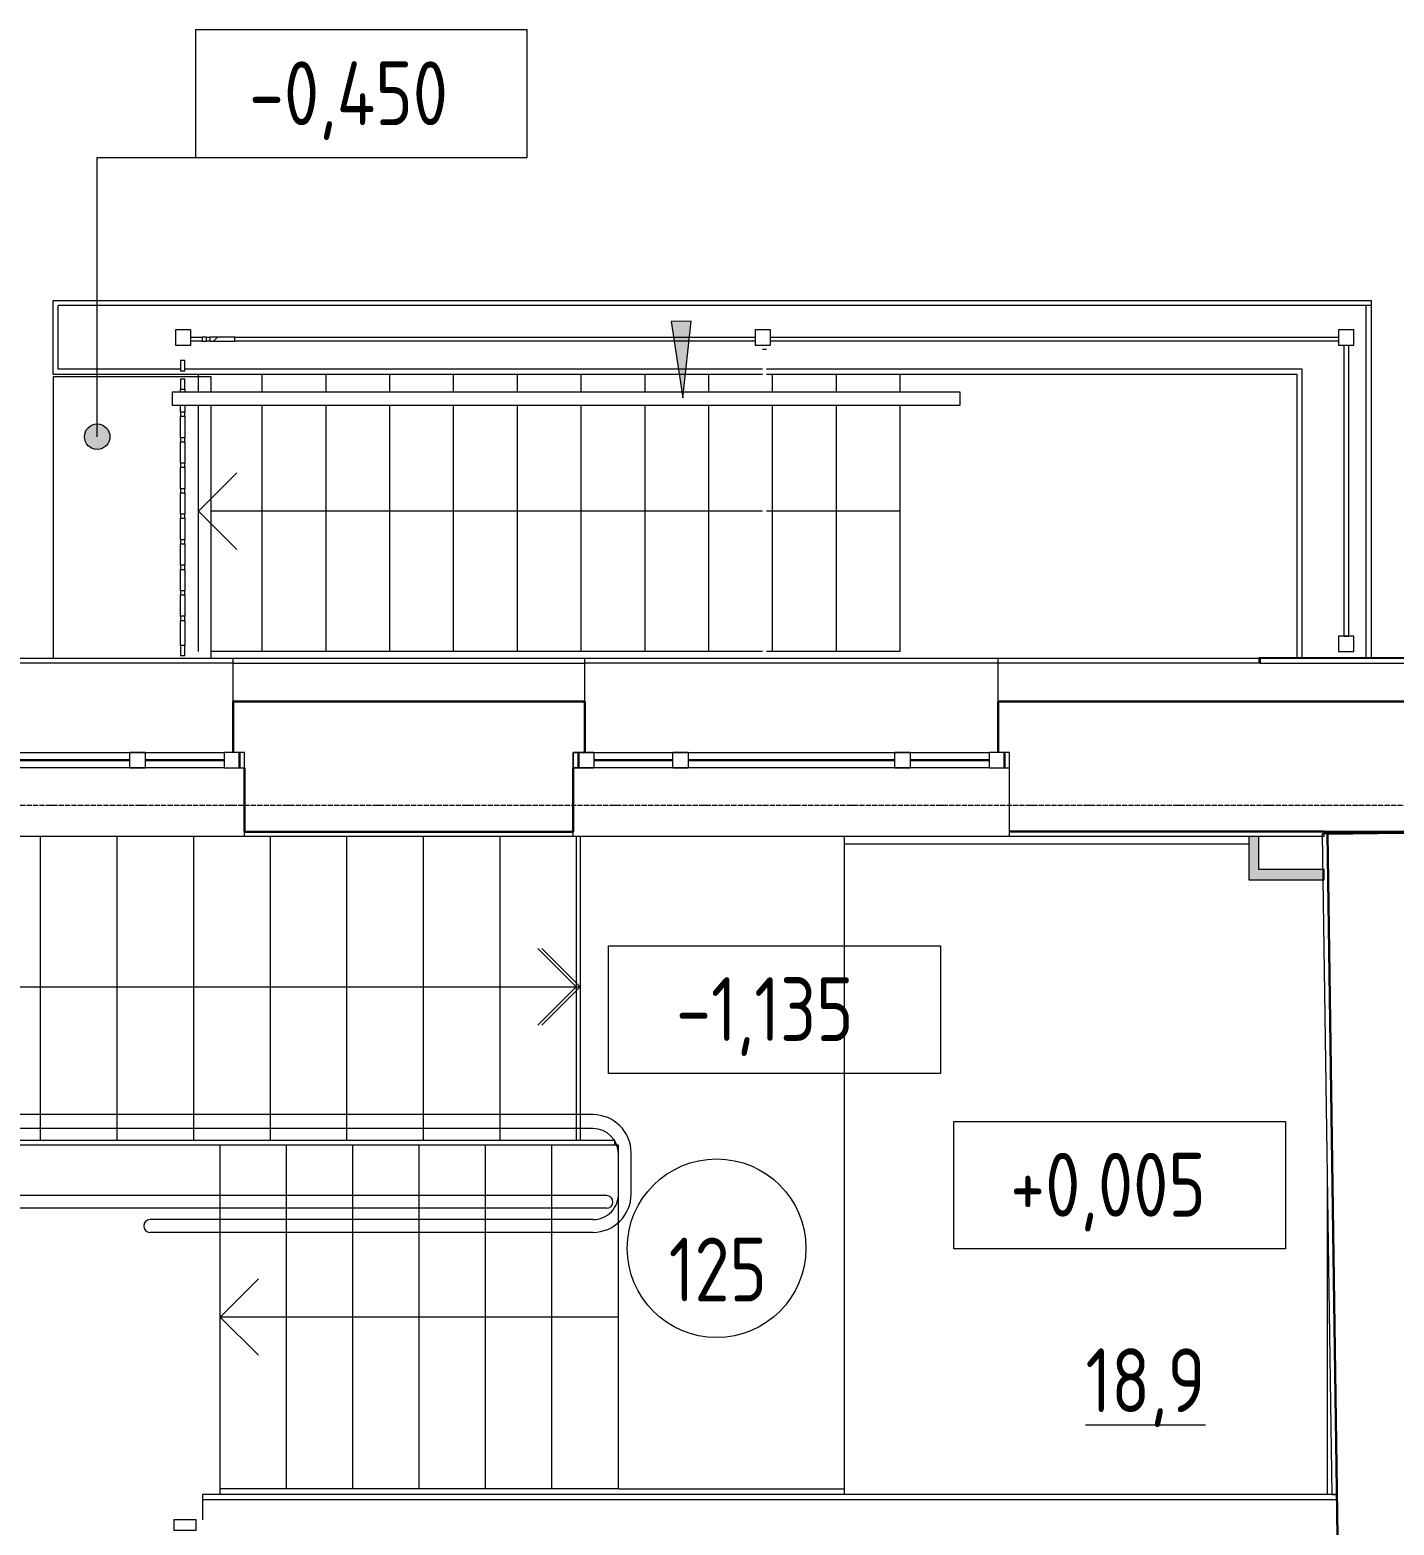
# Model space of a CAD drawing. Header units: millimetres. Extents: x 504091 to 2165846, y 135022 to 442887.
# Drawn here: x 738852 to 744198, y 287757 to 293617 of the extents above; entities that cross this region are included whole.
import ezdxf

# ---------------------------------------------------------------- set-up
doc = ezdxf.new("R2010")
doc.units = ezdxf.units.MM
doc.linetypes.add('ADSK_Линия сетки', pattern=[25, 20, -2.5, 0, -2.5])
doc.linetypes.add('осеваяX2', pattern=[4, 2.5, -0.5, 0.5, -0.5])
for name, color, linetype, lineweight in [('_ Окна', 7, 'Continuous', 30), ('Аннотация', 7, 'Continuous', 9), ('Двери', 7, 'Continuous', 20), ('Лестницы', 7, 'Continuous', 18), ('Марки помещений', 7, 'Continuous', 20), ('Ограждение', 7, 'Continuous', 18), ('Окна', 7, 'Continuous', 18), ('Оси', 165, 'осеваяX2', 13), ('отметки', 7, 'Continuous', 20), ('Перекрытие', 7, 'Continuous', 18), ('Стены внутренние', 7, 'Continuous', 18), ('Стены наружные', 7, 'Continuous', 18), ('Стены несущие', 7, 'Continuous', 30), ('Стены отделка', 7, 'Continuous', 30), ('Стены перегородки', 7, 'Continuous', 30), ('Стены штриховка', 7, 'Continuous', 18), ('Стрелки вверх', 7, 'Continuous', 18)]:
    doc.layers.add(name, color=color, linetype=linetype, lineweight=lineweight)
doc.layers.add('Линии', color=7, linetype='Continuous', lineweight=9, true_color=0x00a600)
doc.styles.add('ГОСТ 2.304', font='CS_Gost2304.shx')
pattern_1 = [(45, (0, 0), (-106.066, 106.066), [])]

# ---------------------------------------------------------------- blocks, each defined once
blk = doc.blocks.new('АС_Дверь_Однопольная_Алюминиевая - 1000х2100 алюм ост EIS60 Д23л-6265613-План 1-го этажа')
at = {"layer": 'Двери'}
for p, q in [((-288, -20), (-375, -20)), ((-375, -20), (-375, -60)), ((-288, -60), (-288, -20)), ((625, -20), (538, -20)), ((538, -20), (538, -60)), ((625, -60), (625, -20)), ((-375, -60), (-288, -60)), ((538, -60), (625, -60))]:
    blk.add_line(p, q, dxfattribs=at)
at = {"layer": 'Двери', "lineweight": 30}
blk.add_line((-288, -60), (427.3, -473), dxfattribs=at)
blk = doc.blocks.new('Ограждение 1 - Ограждение 1-1791730-План 1-го этажа')
at = {"layer": 'Ограждение'}
h = blk.add_hatch(dxfattribs=at)
h.set_pattern_fill('FP_20', color=256, style=0, pattern_type=2)
h.set_pattern_definition(pattern_1)
h.paths.add_polyline_path([(33698.5, 22063.5), (33796.8, 22063.5), (33796.8, 22079.5), (33698.5, 22079.5)])
h = blk.add_hatch(dxfattribs=at)
h.set_pattern_fill('FP_20', color=256, style=0, pattern_type=2)
h.set_pattern_definition(pattern_1)
h.paths.add_polyline_path([(33584.4, 20831.5), (33600.4, 20831.5), (33600.4, 20871.5), (33584.4, 20871.5)])
h.paths.add_polyline_path([(33584.4, 21875.5), (33600.4, 21875.5), (33600.4, 21915.5), (33584.4, 21915.5)])
h.paths.add_polyline_path([(33584.4, 21948.1), (33600.4, 21948.1), (33600.4, 21988.1), (33584.4, 21988.1), (33584.4, 21951.6)])
h = blk.add_hatch(dxfattribs=at)
h.set_pattern_fill('FP_20', color=256, style=0, pattern_type=2)
h.set_pattern_definition(pattern_1)
h.paths.add_polyline_path([(33584.4, 20969.5), (33600.4, 20969.5), (33600.4, 20985.5), (33584.4, 20985.5)])
h.paths.add_polyline_path([(33584.4, 21069.5), (33600.4, 21069.5), (33600.4, 21085.5), (33584.4, 21085.5)])
h.paths.add_polyline_path([(33584.4, 21169.5), (33600.4, 21169.5), (33600.4, 21185.5), (33584.4, 21185.5)])
h.paths.add_polyline_path([(33584.4, 21269.5), (33600.4, 21269.5), (33600.4, 21285.5), (33584.4, 21285.5)])
h.paths.add_polyline_path([(33600.4, 21369.5), (33600.4, 21385.5), (33584.4, 21385.5), (33584.4, 21369.5)])
h.paths.add_polyline_path([(33600.4, 21469.5), (33600.4, 21485.5), (33584.4, 21485.5), (33584.4, 21469.5)])
h.paths.add_polyline_path([(33584.4, 21569.5), (33600.4, 21569.5), (33600.4, 21585.5), (33584.4, 21585.5)])
h.paths.add_polyline_path([(33584.4, 21669.5), (33600.4, 21669.5), (33600.4, 21685.5), (33584.4, 21685.5)])
h.paths.add_polyline_path([(33600.4, 21769.5), (33600.4, 21785.5), (33584.4, 21785.5), (33584.4, 21769.5)])
at = {"layer": 'Ограждение', "lineweight": 18}
for p, q in [((33624.3, 22107.9), (33564.3, 22107.9)), ((33564.3, 22107.9), (33564.3, 22047.9)), ((33624.3, 22047.9), (33624.3, 22107.9)), ((33564.3, 22047.9), (33624.3, 22047.9)), ((33685.5, 22079.5), (33669.5, 22079.5)), ((33669.5, 22079.5), (33669.5, 22063.5)), ((33669.5, 22063.5), (33685.5, 22063.5)), ((33685.5, 22063.5), (33685.5, 22079.5)), ((33796.8, 22079.5), (33698.5, 22079.5)), ((33698.5, 22079.5), (33698.5, 22063.5)), ((33698.5, 22063.5), (33796.8, 22063.5)), ((33796.8, 22063.5), (33796.8, 22079.5)), ((33600.4, 21988.1), (33584.4, 21988.1)), ((33584.4, 21988.1), (33584.4, 21948.1)), ((33600.4, 21948.1), (33600.4, 21988.1)), ((33584.4, 21948.1), (33600.4, 21948.1)), ((33600.4, 21915.5), (33584.4, 21915.5)), ((33584.4, 21915.5), (33584.4, 21875.5)), ((33600.4, 21875.5), (33600.4, 21915.5)), ((33584.4, 21875.5), (33600.4, 21875.5)), ((33600.4, 21785.5), (33584.4, 21785.5)), ((33584.4, 21785.5), (33584.4, 21769.5)), ((33584.4, 21769.5), (33600.4, 21769.5)), ((33600.4, 21769.5), (33600.4, 21785.5)), ((33600.4, 21685.5), (33584.4, 21685.5)), ((33584.4, 21685.5), (33584.4, 21669.5)), ((33600.4, 21669.5), (33600.4, 21685.5)), ((33584.4, 21669.5), (33600.4, 21669.5)), ((33600.4, 21585.5), (33584.4, 21585.5)), ((33584.4, 21585.5), (33584.4, 21569.5)), ((33584.4, 21569.5), (33600.4, 21569.5)), ((33600.4, 21569.5), (33600.4, 21585.5)), ((33600.4, 21485.5), (33584.4, 21485.5)), ((33584.4, 21485.5), (33584.4, 21469.5)), ((33584.4, 21469.5), (33600.4, 21469.5)), ((33600.4, 21469.5), (33600.4, 21485.5)), ((33600.4, 21385.5), (33584.4, 21385.5)), ((33584.4, 21385.5), (33584.4, 21369.5)), ((33584.4, 21369.5), (33600.4, 21369.5)), ((33600.4, 21369.5), (33600.4, 21385.5)), ((33600.4, 21285.5), (33584.4, 21285.5)), ((33584.4, 21285.5), (33584.4, 21269.5)), ((33600.4, 21269.5), (33600.4, 21285.5)), ((33584.4, 21269.5), (33600.4, 21269.5)), ((33600.4, 21185.5), (33584.4, 21185.5)), ((33584.4, 21185.5), (33584.4, 21169.5)), ((33584.4, 21169.5), (33600.4, 21169.5)), ((33600.4, 21169.5), (33600.4, 21185.5)), ((33600.4, 21085.5), (33584.4, 21085.5)), ((33584.4, 21085.5), (33584.4, 21069.5)), ((33584.4, 21069.5), (33600.4, 21069.5)), ((33600.4, 21069.5), (33600.4, 21085.5)), ((33600.4, 20985.5), (33584.4, 20985.5)), ((33584.4, 20985.5), (33584.4, 20969.5)), ((33600.4, 20969.5), (33600.4, 20985.5)), ((33584.4, 20969.5), (33600.4, 20969.5)), ((33600.4, 20871.5), (33584.4, 20871.5)), ((33584.4, 20871.5), (33584.4, 20831.5)), ((33600.4, 20831.5), (33600.4, 20871.5)), ((33584.4, 20831.5), (33600.4, 20831.5))]:
    blk.add_line(p, q, dxfattribs=at)
at = {"layer": 'Ограждение'}
for p, q in [((35895.4, 22107.9), (35835.4, 22107.9)), ((35835.4, 22107.9), (35835.4, 22047.9)), ((35895.4, 22047.9), (35895.4, 22107.9)), ((38181.7, 22107.9), (38121.7, 22107.9)), ((38121.7, 22107.9), (38121.7, 22047.9)), ((38181.7, 22047.9), (38181.7, 22107.9)), ((33624.3, 22079.5), (33669.5, 22079.5)), ((33669.5, 22063.5), (33624.3, 22063.5)), ((33685.5, 22079.5), (33698.5, 22079.5)), ((33698.5, 22063.5), (33685.5, 22063.5)), ((33796.8, 22079.5), (35835.4, 22079.5)), ((35835.4, 22063.5), (33796.8, 22063.5)), ((35835.4, 22047.9), (35895.4, 22047.9)), ((35864.4, 22032.8), (35880.4, 22032.8)), ((35895.4, 22079.5), (38121.7, 22079.5)), ((38121.7, 22063.5), (35895.4, 22063.5)), ((38121.7, 22047.9), (38144.4, 22047.9)), ((38144, 20907.9), (38144, 22047.9)), ((38144.4, 20908), (38144.4, 22047.9)), ((38144.4, 22047.9), (38160.4, 22047.9)), ((38160.4, 22047.9), (38160.4, 20908)), ((38160.4, 22047.9), (38181.7, 22047.9)), ((33584.4, 21863.5), (33584.4, 21875.5)), ((33600.4, 21875.5), (33600.4, 21863.5)), ((33584.4, 21785.5), (33584.4, 21813.5)), ((33600.4, 21813.5), (33600.4, 21785.5)), ((33584.4, 21685.5), (33584.4, 21769.5)), ((33600.4, 21769.5), (33600.4, 21685.5)), ((33584.4, 21585.5), (33584.4, 21669.5)), ((33600.4, 21669.5), (33600.4, 21585.5)), ((33584.4, 21485.5), (33584.4, 21569.5)), ((33600.4, 21569.5), (33600.4, 21485.5)), ((33584.4, 21385.5), (33584.4, 21469.5)), ((33600.4, 21469.5), (33600.4, 21385.5)), ((33584.4, 21285.5), (33584.4, 21369.5)), ((33600.4, 21369.5), (33600.4, 21285.5)), ((33584.4, 21185.5), (33584.4, 21269.5)), ((33600.4, 21269.5), (33600.4, 21185.5)), ((33584.4, 21085.5), (33584.4, 21169.5)), ((33600.4, 21169.5), (33600.4, 21085.5)), ((33584.4, 20985.5), (33584.4, 21069.5)), ((33600.4, 21069.5), (33600.4, 20985.5)), ((33584.4, 20871.5), (33584.4, 20969.5)), ((33600.4, 20969.5), (33600.4, 20871.5)), ((38181.7, 20907.9), (38121.7, 20907.9)), ((38121.7, 20907.9), (38121.7, 20847.9)), ((38144.4, 20908), (38160.4, 20908)), ((38181.7, 20847.9), (38181.7, 20907.9)), ((38121.7, 20847.9), (38181.7, 20847.9))]:
    blk.add_line(p, q, dxfattribs=at)
blk = doc.blocks.new('окна_rehau_трехпольное - 1710х630 и 610Н_нов_ ок-10-2054509-План 1-го этажа')
at = {"layer": '_ Окна', "lineweight": 18}
for p, q in [((-855, -5), (-855, 55)), ((-855, 55), (-775, 55)), ((-775, 55), (-775, -5)), ((-465, -5), (-465, 55)), ((-465, 55), (-405, 55)), ((-405, 55), (-405, -5)), ((405, -5), (405, 55)), ((405, 55), (465, 55)), ((465, 55), (465, -5)), ((775, 55), (775, -5)), ((855, 55), (775, 55)), ((855, -5), (855, 55)), ((-775, -5), (-855, -5)), ((-405, -5), (-465, -5)), ((465, -5), (405, -5)), ((775, -5), (855, -5))]:
    blk.add_line(p, q, dxfattribs=at)
at = {"layer": '_ Окна'}
for p, q in [((-835, -5), (-835, 55)), ((-775, 25), (-465, 25)), ((-405, 25), (405, 25)), ((465, 25), (775, 25)), ((835, -5), (835, 55))]:
    blk.add_line(p, q, dxfattribs=at)
at = {"layer": 'Окна'}
for p, q in [((-855, 55), (-855, -5)), ((-775, 55), (-855, 55)), ((-775, 55), (-465, 55)), ((-405, 55), (-465, 55)), ((-405, 55), (405, 55)), ((465, 55), (405, 55)), ((465, 55), (775, 55)), ((855, 55), (775, 55)), ((855, -5), (855, 55)), ((-855, -5), (-775, -5)), ((-465, -5), (-775, -5)), ((-465, -5), (-405, -5)), ((405, -5), (-405, -5)), ((405, -5), (465, -5)), ((775, -5), (465, -5)), ((775, -5), (855, -5))]:
    blk.add_line(p, q, dxfattribs=at)
blk = doc.blocks.new('окна_rehau_трехпольное - 1710х630 и 610Н_нов_ ок-10-V37-План 1-го этажа')
at = {"layer": '_ Окна', "lineweight": 18}
for p, q in [((-855, -5), (-855, 55)), ((-855, 55), (-775, 55)), ((-775, 55), (-775, -5)), ((-465, -5), (-465, 55)), ((-465, 55), (-405, 55)), ((-405, 55), (-405, -5)), ((405, -5), (405, 55)), ((405, 55), (465, 55)), ((465, 55), (465, -5)), ((775, 55), (775, -5)), ((855, 55), (775, 55)), ((855, -5), (855, 55)), ((-775, -5), (-855, -5)), ((-405, -5), (-465, -5)), ((465, -5), (405, -5)), ((775, -5), (855, -5))]:
    blk.add_line(p, q, dxfattribs=at)
at = {"layer": '_ Окна'}
for p, q in [((-835, -5), (-835, 55)), ((-775, 25), (-465, 25)), ((-405, 25), (405, 25)), ((465, 25), (775, 25)), ((835, -5), (835, 55))]:
    blk.add_line(p, q, dxfattribs=at)
at = {"layer": 'Окна'}
for p, q in [((-855, 55), (-855, -5)), ((-775, 55), (-855, 55)), ((-775, 55), (-465, 55)), ((-405, 55), (-465, 55)), ((-405, 55), (405, 55)), ((465, 55), (405, 55)), ((465, 55), (775, 55)), ((855, 55), (775, 55)), ((855, -5), (855, 55)), ((-855, -5), (-775, -5)), ((-465, -5), (-775, -5)), ((-465, -5), (-405, -5)), ((405, -5), (-405, -5)), ((405, -5), (465, -5)), ((775, -5), (465, -5)), ((775, -5), (855, -5))]:
    blk.add_line(p, q, dxfattribs=at)
blk = doc.blocks.new('ADSK_Марка_Помещение_ОдноЗначение - Номер-159740-План 1-го этажа')
at = {"layer": 'Марки помещений'}
blk.add_circle((0, 0), 3.5, dxfattribs=at)
blk = doc.blocks.new('Высотные отметки - Рамка-12095-План 1-го этажа')
at = {"layer": 'Аннотация', "lineweight": 20}
for p, q in [((-6.5, 0), (-6.5, 5)), ((-6.5, 5), (6.5, 5)), ((6.5, 5), (6.5, 0)), ((6.5, 0), (-6.5, 0))]:
    blk.add_line(p, q, dxfattribs=at)

msp = doc.modelspace()

# ---------------------------------------------------------------- hatches: boundary and pattern name
at = {"layer": 'Аннотация', "lineweight": 9}
msp.add_hatch(color=256, dxfattribs=at).paths.add_polyline_path([(741410.0606, 292175.1848), (741443.3684, 292475.9347), (741364.3937, 292474.3076)])
at = {"layer": 'отметки'}
h = msp.add_hatch(color=256, dxfattribs=at)
edge = h.paths.add_edge_path()
edge.add_arc((739115.4889, 292022.7875), 50, 0, 360)
at = {"layer": 'Стены внутренние'}
for points in [[(743628.0777, 290326.5858), (743668.0777, 290326.5858), (743668.0777, 290456.0858), (743628.0777, 290456.0858), (743628.0777, 290426.5521)], [(743918.921, 290286.5858), (743918.3439, 290326.5858), (743628.0777, 290326.5858), (743628.0777, 290286.5858), (743916.3285, 290286.5858)]]:
    msp.add_hatch(color=256, dxfattribs=at).paths.add_polyline_path(points)

# ---------------------------------------------------------------- linework, layer by layer
at = {"layer": 'Аннотация', "lineweight": 9}
for p, q in [((741443.3684, 292475.9347), (741364.3937, 292474.3076)), ((741364.3937, 292474.3076), (741410.0606, 292175.1848)), ((741410.0606, 292175.1848), (741443.3684, 292475.9347))]:
    msp.add_line(p, q, dxfattribs=at)
at = {"layer": 'Лестницы'}
for p, q in [((739512.4486, 292197.0609), (739512.4486, 292267.0609)), ((739762.4486, 292197.0609), (739762.4486, 292267.0609)), ((739762.4486, 292197.0609), (739762.4486, 292267.0609)), ((740012.4486, 292197.0609), (740012.4486, 292267.0609)), ((740012.4486, 292197.0609), (740012.4486, 292267.0609)), ((740262.4486, 292197.0609), (740262.4486, 292267.0609)), ((740262.4486, 292197.0609), (740262.4486, 292267.0609)), ((740512.4486, 292197.0609), (740512.4486, 292267.0609)), ((740512.4486, 292197.0609), (740512.4486, 292267.0609)), ((740762.4486, 292197.0609), (740762.4486, 292267.0609)), ((740762.4486, 292197.0609), (740762.4486, 292267.0609)), ((741012.4486, 292197.0609), (741012.4486, 292267.0609)), ((741012.4486, 292197.0609), (741012.4486, 292267.0609)), ((741262.4486, 292197.0609), (741262.4486, 292267.0609)), ((741262.4486, 292197.0609), (741262.4486, 292267.0609)), ((741512.4486, 292197.0609), (741512.4486, 292267.0609)), ((741512.4486, 292197.0609), (741512.4486, 292267.0609)), ((741762.4486, 292197.0609), (741762.4486, 292267.0609)), ((741762.4486, 292197.0609), (741762.4486, 292267.0609)), ((742012.4486, 292197.0609), (742012.4486, 292267.0609)), ((742012.4486, 292197.0609), (742012.4486, 292267.0609)), ((742262.4486, 292197.0609), (742262.4486, 292267.0609)), ((742262.4486, 292197.0609), (742262.4486, 292267.0609)), ((739512.4486, 291180.9576), (739512.4486, 292147.0609)), ((739762.4486, 291180.9576), (739762.4486, 292147.0609)), ((739762.4486, 291180.9576), (739762.4486, 292147.0609)), ((740012.4486, 291180.9576), (740012.4486, 292147.0609)), ((740012.4486, 291180.9576), (740012.4486, 292147.0609)), ((740262.4486, 291180.9576), (740262.4486, 292147.0609)), ((740262.4486, 291180.9576), (740262.4486, 292147.0609)), ((740512.4486, 291180.9576), (740512.4486, 292147.0609)), ((740512.4486, 291180.9576), (740512.4486, 292147.0609)), ((740762.4486, 291180.9576), (740762.4486, 292147.0609)), ((740762.4486, 291180.9576), (740762.4486, 292147.0609)), ((741012.4486, 291180.9576), (741012.4486, 292147.0609)), ((741012.4486, 291180.9576), (741012.4486, 292147.0609)), ((741262.4486, 291180.9576), (741262.4486, 292147.0609)), ((741262.4486, 291180.9576), (741262.4486, 292147.0609)), ((741512.4486, 291180.9576), (741512.4486, 292147.0609)), ((741512.4486, 291180.9576), (741512.4486, 292147.0609)), ((741762.4486, 291180.9576), (741762.4486, 292147.0609)), ((741762.4486, 291180.9576), (741762.4486, 292147.0609)), ((742012.4486, 291180.9576), (742012.4486, 292147.0609)), ((742012.4486, 291180.9576), (742012.4486, 292147.0609)), ((742262.4486, 291180.9576), (742262.4486, 292147.0609)), ((742262.4486, 291180.9576), (742262.4486, 292147.0609)), ((739762.4486, 291180.9576), (739562.4486, 291180.9576)), ((740012.4486, 291180.9576), (739762.4486, 291180.9576)), ((740262.4486, 291180.9576), (740012.4486, 291180.9576)), ((740512.4486, 291180.9576), (740262.4486, 291180.9576)), ((740762.4486, 291180.9576), (740512.4486, 291180.9576)), ((741012.4486, 291180.9576), (740762.4486, 291180.9576)), ((741262.4486, 291180.9576), (741012.4486, 291180.9576)), ((741512.4486, 291180.9576), (741262.4486, 291180.9576)), ((741722.4486, 291180.9576), (741512.4486, 291180.9576)), ((741762.4486, 291180.9576), (741738.4486, 291180.9576)), ((742012.4486, 291180.9576), (741762.4486, 291180.9576)), ((742262.4486, 291180.9576), (742012.4486, 291180.9576)), ((738892.762, 290456.0858), (738892.762, 289266.5136)), ((738892.762, 290456.0858), (738892.762, 289266.5136)), ((739192.762, 290456.0858), (739192.762, 289266.5136)), ((739192.762, 290456.0858), (739192.762, 289266.5136)), ((739492.762, 290456.0858), (739492.762, 289266.5136)), ((739492.762, 290456.0858), (739492.762, 289266.5136)), ((739792.762, 290456.0858), (739792.762, 289266.5136)), ((739792.762, 290456.0858), (739792.762, 289266.5136)), ((740092.762, 290456.0858), (740092.762, 289266.5136)), ((740092.762, 290456.0858), (740092.762, 289266.5136)), ((740392.762, 290456.0858), (740392.762, 289266.5136)), ((740392.762, 290456.0858), (740392.762, 289266.5136)), ((740692.762, 290456.0858), (740692.762, 289266.5136)), ((740692.762, 290456.0858), (740692.762, 289266.5136)), ((740992.762, 290456.202), (740992.762, 289266.5136)), ((738592.762, 289266.5136), (738892.762, 289266.5136)), ((738892.762, 289266.5136), (739192.762, 289266.5136)), ((739192.762, 289266.5136), (739492.762, 289266.5136)), ((739492.762, 289266.5136), (739792.762, 289266.5136)), ((739597.762, 287899.1355), (739597.762, 289246.5136)), ((739857.762, 289246.5136), (739597.762, 289246.5136)), ((739792.762, 289266.5136), (740092.762, 289266.5136)), ((740117.762, 289246.5136), (739857.762, 289246.5136)), ((739857.762, 287899.1355), (739857.762, 289246.5136)), ((739857.762, 287899.1355), (739857.762, 289246.5136)), ((740092.762, 289266.5136), (740392.762, 289266.5136)), ((740377.762, 289246.5136), (740117.762, 289246.5136)), ((740117.762, 287899.1355), (740117.762, 289246.5136)), ((740117.762, 287899.1355), (740117.762, 289246.5136)), ((740637.762, 289246.5136), (740377.762, 289246.5136)), ((740377.762, 287899.1355), (740377.762, 289246.5136)), ((740377.762, 287899.1355), (740377.762, 289246.5136)), ((740392.762, 289266.5136), (740692.762, 289266.5136)), ((740897.762, 289246.5136), (740637.762, 289246.5136)), ((740637.762, 287899.1355), (740637.762, 289246.5136)), ((740637.762, 287899.1355), (740637.762, 289246.5136)), ((740692.762, 289266.5136), (740992.762, 289266.5136)), ((741157.762, 289246.5136), (740897.762, 289246.5136)), ((740897.762, 287899.1355), (740897.762, 289246.5136)), ((740897.762, 287899.1355), (740897.762, 289246.5136)), ((740992.762, 289266.5136), (741007.762, 289266.5136)), ((741157.762, 287899.1355), (741157.762, 289246.5136)), ((741157.762, 287899.1355), (741157.762, 289246.5136)), ((739857.762, 287899.1355), (739597.762, 287899.1355)), ((740117.762, 287899.1355), (739857.762, 287899.1355)), ((740377.762, 287899.1355), (740117.762, 287899.1355)), ((740637.762, 287899.1355), (740377.762, 287899.1355)), ((740897.762, 287899.1355), (740637.762, 287899.1355)), ((741157.762, 287899.1355), (740897.762, 287899.1355))]:
    msp.add_line(p, q, dxfattribs=at)
at = {"layer": 'Линии', "color": 7, "lineweight": 18}
for p, q in [((742496.6131, 292197.0609), (739409.0063, 292197.0609)), ((739409.0063, 292197.0609), (739409.0063, 292147.0609)), ((742496.6131, 292147.0609), (742496.6131, 292197.0609)), ((739409.0063, 292147.0609), (742496.6131, 292147.0609)), ((741058.0974, 289366.0858), (738020.3976, 289366.0858)), ((741058.0974, 289311.5136), (738020.3976, 289311.5136)), ((741157.9928, 289059.3203), (741157.9928, 289221.0858)), ((741208.0974, 289054.7482), (741208.0974, 289221.0858)), ((741113.0777, 289049.1355), (736623.0777, 289049.1355)), ((741113.0777, 288999.1355), (736623.0777, 288999.1355)), ((741058.0974, 288954.7482), (739322.7651, 288954.7482)), ((741058.0974, 288904.7482), (739322.7651, 288904.7482))]:
    msp.add_line(p, q, dxfattribs=at)
for centre, radius, start, end in [((741058.0974, 289216.0858), 150, 0, 90), ((741058.0974, 289211.5136), 100, 0, 90), ((741058.0974, 289054.7482), 100, 270, 2.62054748), ((741058.0974, 289054.7482), 150, 270, 0), ((741111.3473, 289024.1355), 25, 270, 90), ((739322.7651, 288929.7482), 25, 90, 270)]:
    msp.add_arc(centre, radius, start, end, dxfattribs=at)
at = {"layer": 'Оси', "linetype": 'ADSK_Линия сетки'}
msp.add_line((694211.5079, 290578.5198), (761862.9306, 290578.5198), dxfattribs=at)
at = {"layer": 'отметки', "lineweight": 20}
for p, q in [((739115.4889, 293117.1316), (740150.3578, 293117.1316)), ((739115.4889, 292022.7875), (739115.4889, 293117.1316))]:
    msp.add_line(p, q, dxfattribs=at)
at = {"layer": 'отметки'}
msp.add_circle((739115.4889, 292022.7875), 50, dxfattribs=at)
at = {"layer": 'Перекрытие'}
for p, q in [((738942.4486, 292257.1943), (738942.4486, 291154.8378)), ((739562.4486, 292257.1943), (738942.4486, 292257.1943)), ((739562.4486, 292197.0609), (739562.4486, 292257.1943)), ((739562.4486, 291154.8378), (739562.4486, 292147.0609)), ((741007.762, 290456.0858), (741007.762, 289266.5136)), ((742042.762, 290456.0858), (742042.762, 287877.4575)), ((743628.0777, 290426.5521), (742042.762, 290426.5521)), ((739597.762, 289246.5136), (736623.0777, 289246.5136)), ((739597.762, 287877.4575), (739597.762, 289246.5136)), ((741007.762, 289266.5136), (741142.762, 289266.5136)), ((741142.762, 289266.5136), (741142.762, 289246.5136)), ((743936.3264, 287877.4575), (743936.3264, 289080.3087)), ((741157.762, 287899.1355), (742042.762, 287899.1355))]:
    msp.add_line(p, q, dxfattribs=at)
at = {"layer": 'Стены внутренние'}
for p, q in [((738962.4486, 292287.0609), (738962.4486, 292537.0609)), ((744087.4486, 292537.0609), (744087.4486, 291154.8378)), ((739442.4486, 292287.0609), (738962.4486, 292287.0609)), ((741722.4486, 292287.0609), (739458.4486, 292287.0609)), ((743837.4486, 292287.0609), (741738.4486, 292287.0609)), ((743837.4486, 291154.8378), (743837.4486, 292287.0609)), ((742690.2979, 290456.0858), (742690.2979, 290724.8378)), ((739693.4309, 290456.0858), (737983.4309, 290456.0858)), ((742690.2979, 290456.0858), (740981.1735, 290456.0858))]:
    msp.add_line(p, q, dxfattribs=at)
at = {"layer": 'Стены наружные'}
for p, q in [((738942.4486, 292267.0609), (738942.4486, 292557.0609)), ((738942.4486, 292557.0609), (744107.4486, 292557.0609)), ((744107.4486, 292537.0609), (738962.4486, 292537.0609)), ((744107.4486, 292557.0609), (744107.4486, 291154.8378)), ((741722.4486, 292267.0609), (738942.4486, 292267.0609)), ((743817.4486, 292267.0609), (741738.4486, 292267.0609)), ((743817.4486, 291154.8378), (743817.4486, 292267.0609)), ((738028.4309, 291154.8378), (739648.4309, 291154.8378)), ((739648.4309, 291134.8378), (738028.4309, 291134.8378)), ((741026.1735, 291154.8378), (742646.1735, 291154.8378)), ((742646.1735, 291134.8378), (741026.1735, 291134.8378))]:
    msp.add_line(p, q, dxfattribs=at)
at = {"layer": 'Стены несущие'}
for p, q in [((739648.4309, 290984.8378), (741026.1735, 290984.8378)), ((739648.4309, 290784.8378), (739648.4309, 290984.8378)), ((741026.1735, 290984.8378), (741026.1735, 290784.8378)), ((745172.5786, 290984.8378), (742646.1735, 290984.8378)), ((742646.1735, 290784.8378), (742646.1735, 290984.8378)), ((739693.4309, 290724.8378), (739693.4309, 290474.8378)), ((740981.1735, 290474.8378), (740981.1735, 290724.8378)), ((740981.1735, 290474.8378), (739693.4309, 290474.8378)), ((743923.0777, 290476.0858), (742690.2979, 290476.0858)), ((743923.0777, 290474.8378), (743923.0777, 290476.0858)), ((745127.5786, 290474.8378), (743923.0777, 290474.8378)), ((744506.2671, 290474.7741), (743936.3264, 290466.5521)), ((743936.3264, 290466.5521), (744035.1024, 283619.4487))]:
    msp.add_line(p, q, dxfattribs=at)
at = {"layer": 'Стены отделка', "lineweight": 9}
for p, q in [((739648.4309, 291154.8378), (741026.1735, 291154.8378)), ((739648.4309, 290984.8378), (739648.4309, 291154.8378)), ((739648.4309, 291134.8378), (741026.1735, 291134.8378)), ((741026.1735, 290984.8378), (741026.1735, 291154.8378)), ((742646.1735, 290984.8378), (742646.1735, 291154.8378)), ((742646.1735, 291154.8378), (745172.5786, 291154.8378)), ((743672.5372, 291134.8378), (742646.1735, 291134.8378)), ((743669.504, 291134.8378), (743669.504, 291155.8378)), ((745172.5786, 291155.8378), (743669.504, 291155.8378)), ((743672.3015, 291154.8378), (743672.5372, 291134.8378)), ((739693.4309, 290456.0858), (739693.4309, 290474.8378)), ((740981.1735, 290456.0858), (740981.1735, 290474.8378)), ((743923.0777, 290474.8378), (742690.2979, 290474.8378)), ((743936.3264, 290466.5521), (743916.3285, 290466.2636)), ((743916.3285, 290466.2636), (743953.6865, 287877.1689)), ((743923.0777, 290456.0858), (743923.0777, 290474.8378)), ((743973.6844, 287877.4575), (743936.3264, 290466.5521)), ((740981.1735, 290456.0858), (739693.4309, 290456.0858)), ((743923.0777, 290456.0858), (742690.2979, 290456.0858)), ((743628.0777, 290456.0858), (743628.0777, 290286.5858)), ((743668.0777, 290326.5858), (743668.0777, 290456.0858)), ((743923.0777, 290326.5858), (743668.0777, 290326.5858)), ((743923.0777, 290286.5858), (743923.0777, 290326.5858)), ((743628.0777, 290286.5858), (743923.0777, 290286.5858)), ((743975.6962, 287877.4575), (739528.0777, 287877.4575)), ((739528.0777, 287877.4575), (739528.0777, 287857.4575)), ((739528.0777, 287857.4575), (739528.0777, 287857.4575)), ((743953.6865, 287877.1689), (743973.6844, 287877.4575)), ((743975.6962, 287857.4575), (743975.6962, 287877.4575))]:
    msp.add_line(p, q, dxfattribs=at)
at = {"layer": 'Стены перегородки', "lineweight": 18}
for p, q in [((739528.0777, 287857.4575), (739528.0777, 287777.4575)), ((739528.0777, 287857.4575), (743975.6962, 287857.4575)), ((743975.6962, 287737.4575), (743975.6962, 287857.4575))]:
    msp.add_line(p, q, dxfattribs=at)
at = {"layer": 'Стены штриховка'}
msp.add_line((743672.5372, 291134.8378), (745172.5786, 291134.8378), dxfattribs=at)
at = {"layer": 'Стрелки вверх'}
for p, q in [((739512.4486, 291730.9576), (739662.4486, 291880.9576)), ((739512.4486, 291730.9576), (739662.4486, 291580.9576)), ((739762.4486, 291730.9576), (739562.4486, 291730.9576)), ((740012.4486, 291730.9576), (739762.4486, 291730.9576)), ((740262.4486, 291730.9576), (740012.4486, 291730.9576)), ((740512.4486, 291730.9576), (740262.4486, 291730.9576)), ((740762.4486, 291730.9576), (740512.4486, 291730.9576)), ((741012.4486, 291730.9576), (740762.4486, 291730.9576)), ((741262.4486, 291730.9576), (741012.4486, 291730.9576)), ((741512.4486, 291730.9576), (741262.4486, 291730.9576)), ((741722.4486, 291730.9576), (741512.4486, 291730.9576)), ((741762.4486, 291730.9576), (741738.4486, 291730.9576)), ((742012.4486, 291730.9576), (741762.4486, 291730.9576)), ((742262.4486, 291730.9576), (742012.4486, 291730.9576)), ((740992.762, 289866.5136), (740842.762, 290016.5136)), ((741007.762, 289866.5136), (740857.762, 290016.5136)), ((738592.762, 289866.5136), (738892.762, 289866.5136)), ((738892.762, 289866.5136), (739192.762, 289866.5136)), ((739192.762, 289866.5136), (739492.762, 289866.5136)), ((739492.762, 289866.5136), (739792.762, 289866.5136)), ((739792.762, 289866.5136), (740092.762, 289866.5136)), ((740092.762, 289866.5136), (740392.762, 289866.5136)), ((740392.762, 289866.5136), (740692.762, 289866.5136)), ((740692.762, 289866.5136), (740992.762, 289866.5136)), ((740992.762, 289866.5136), (740842.762, 289716.5136)), ((741007.762, 289866.5136), (740857.762, 289716.5136)), ((740992.762, 289866.5136), (741007.762, 289866.5136)), ((739597.762, 288572.8246), (739747.762, 288722.8246)), ((739857.762, 288572.8246), (739597.762, 288572.8246)), ((739597.762, 288572.8246), (739747.762, 288422.8246)), ((740117.762, 288572.8246), (739857.762, 288572.8246)), ((740377.762, 288572.8246), (740117.762, 288572.8246)), ((740637.762, 288572.8246), (740377.762, 288572.8246)), ((740897.762, 288572.8246), (740637.762, 288572.8246)), ((741157.762, 288572.8246), (740897.762, 288572.8246))]:
    msp.add_line(p, q, dxfattribs=at)

# ---------------------------------------------------------------- block references
at = {"layer": 'Аннотация', "lineweight": 20, "extrusion": (0, 0, -1), "xscale": 99.99999999999993, "yscale": 99.99999999999993, "zscale": 99.99999999999993}
msp.add_blockref('Высотные отметки - Рамка-12095-План 1-го этажа', (-740150.3578, 293117.1316), dxfattribs=at)
at = {"layer": 'Двери'}
msp.add_blockref('АС_Дверь_Однопольная_Алюминиевая - 1000х2100 алюм ост EIS60 Д23л-6265613-План 1-го этажа', (738878.0777, 287797.4575), dxfattribs=at)
at = {"layer": 'Марки помещений', "xscale": 99.99999999999993, "yscale": 99.99999999999993, "zscale": 99.99999999999993}
msp.add_blockref('ADSK_Марка_Помещение_ОдноЗначение - Номер-159740-План 1-го этажа', (741542.7746, 288842.5376), dxfattribs=at)
at = {"layer": 'Ограждение'}
msp.add_blockref('Ограждение 1 - Ограждение 1-1791730-План 1-го этажа', (705858.0777, 270333.5198), dxfattribs=at)
at = {"layer": 'Окна'}
for name, p in [('окна_rehau_трехпольное - 1710х630 и 610Н_нов_ ок-10-2054509-План 1-го этажа', (738838.4309, 290729.8378)), ('окна_rehau_трехпольное - 1710х630 и 610Н_нов_ ок-10-V37-План 1-го этажа', (741836.1735, 290729.8378))]:
    msp.add_blockref(name, p, dxfattribs=at)
at = {"layer": 'отметки', "lineweight": 20, "xscale": 99.99999999999993, "yscale": 99.99999999999993, "zscale": 99.99999999999993}
for p in [(741769.7422, 289527.6523), (743121.8342, 288839.6678)]:
    msp.add_blockref('Высотные отметки - Рамка-12095-План 1-го этажа', p, dxfattribs=at)

# ---------------------------------------------------------------- texts
at = {"layer": 'Марки помещений', "lineweight": 9, "char_height": 250, "attachment_point": 5, "line_spacing_factor": 1.022766, "style": 'ГОСТ 2.304'}
for s, insert, width in [('\\pt450,900,1350,1800,2250,2700,3150,3600,4050,4500,4950,5400,5850,6300,6750,7200,7650,8100,8550,9000,9450,9900,10350,10800,11250,11700,12150,12600,13050,13500,13950,14400;125', (741547.7174, 288758.9558), 441), ('\\pt450,900,1350,1800,2250,2700,3150,3600,4050,4500,4950,5400,5850,6300,6750,7200,7650,8100,8550,9000,9450,9900,10350,10800,11250,11700,12150,12600,13050,13500,13950,14400;{\\L18,9}', (743223.5108, 288295.8939), 518.4)]:
    msp.add_mtext(s, dxfattribs=dict(at, insert=insert, width=width))
at = {"layer": 'отметки', "lineweight": 20, "char_height": 250, "attachment_point": 1, "line_spacing_factor": 1.022761, "style": 'ГОСТ 2.304'}
for s, insert, width in [('-0,450', (739710.3677, 293493.8387), 1055.976244), ('-1,135', (741383.808, 289904.3594), 926.242019), ('+0,005', (742693.1581, 289216.3749), 1028.822569)]:
    msp.add_mtext(s, dxfattribs=dict(at, insert=insert, width=width))

doc.saveas('drawing.dxf')
